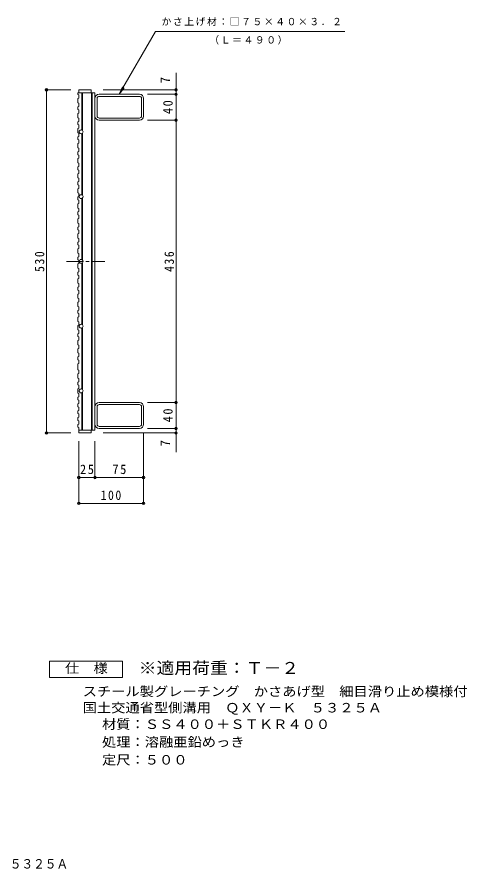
# Model space of a CAD drawing. Units: millimetres, scale not verified, with parts at other scales. Extents: x -569 to 819, y -690 to 666.
# Drawn here: x 125 to 819, y -690 to 629 of the extents above; entities that cross this region are included whole.
import ezdxf
from ezdxf.enums import TextEntityAlignment as Align

# ---------------------------------------------------------------- set-up
doc = ezdxf.new("R2010")
doc.units = ezdxf.units.MM
doc.header["$LTSCALE"] = 5
doc.header["$PDMODE"] = 32
doc.header["$PDSIZE"] = 4
doc.linetypes.add('CHAIN1', pattern=[8, 5, -1, 1, -1])
for name, color, linetype, lineweight in [('A-1_ピット', 2, 'Continuous', 9), ('A-2_蓋', 3, 'Continuous', 9), ('A-4_寸法', 7, 'Continuous', 9), ('A-5_仕様文', 7, 'Continuous', 9), ('F-4_F-4ﾚｲﾔ', 2, 'Continuous', 9)]:
    doc.layers.add(name, color=color, linetype=linetype, lineweight=lineweight)
doc.layers.add('F-5_F-5ﾚｲﾔ', color=2, linetype='Continuous')
doc.styles.add('ＭＳ ゴシック', font='')
doc.styles.get('ＭＳ ゴシック').set_extended_font_data('MS Gothic')

msp = doc.modelspace()

# ---------------------------------------------------------------- linework, layer by layer
at = {"layer": 'A-1_ピット'}
for p, q in [((248.552, 475.654), (248.552, 502.854)), ((313.952, 509.254), (251.752, 509.254)), ((313.952, 506.054), (251.752, 506.054)), ((317.152, 475.654), (317.152, 502.854)), ((320.352, 475.654), (320.352, 502.854)), ((251.752, 472.454), (313.952, 472.454)), ((313.952, 469.254), (251.752, 469.254)), ((248.552, 26.853), (248.552, -0.346)), ((313.952, 33.253), (251.752, 33.253)), ((251.752, 30.053), (313.952, 30.053)), ((317.152, 26.853), (317.152, -0.346)), ((320.352, 26.853), (320.352, -0.347)), ((313.952, -3.547), (251.752, -3.547)), ((313.952, -6.747), (251.752, -6.747))]:
    msp.add_line(p, q, dxfattribs=at)
for centre, radius, start, end in [((251.752, 502.854), 6.4, 90, 180), ((251.752, 502.854), 3.2, 90, 180), ((313.952, 502.854), 6.4, 0, 90), ((313.952, 502.854), 3.2, 0, 90), ((251.752, 475.654), 6.4, 180, 270), ((251.752, 475.654), 3.2, 180, 270), ((313.952, 475.654), 6.4, 270, 0), ((313.952, 475.654), 3.2, 270, 0), ((251.752, 26.853), 6.4, 90, 180), ((251.752, 26.853), 3.2, 90, 180), ((313.952, 26.853), 6.4, 0, 90), ((313.952, 26.853), 3.2, 0, 90), ((251.752, -0.347), 6.4, 180, 270), ((251.752, -0.346), 3.2, 180, 270), ((313.952, -0.346), 3.2, 270, 0), ((313.952, -0.347), 6.4, 270, 0)]:
    msp.add_arc(centre, radius, start, end, dxfattribs=at)
at = {"layer": 'A-2_蓋'}
for p, q in [((220.352, 516.254), (239.352, 516.254)), ((220.352, 516.254), (220.352, 511.754)), ((239.352, 516.254), (239.352, 511.754)), ((218.852, 508.918), (218.852, 511.754)), ((220.352, 511.754), (218.852, 511.754)), ((218.852, 502.782), (220.352, 503.294)), ((220.352, 511.754), (245.352, 511.754)), ((224.852, 511.754), (224.852, 454.082)), ((225.852, 511.754), (225.852, 453.489)), ((239.852, 511.754), (239.852, -9.246)), ((240.852, 511.754), (240.852, -9.246)), ((245.352, 511.754), (245.352, -9.246)), ((218.852, 490.099), (220.352, 490.611)), ((220.352, 495.724), (220.352, 490.611)), ((218.852, 479.556), (220.352, 480.067)), ((218.852, 466.873), (220.352, 467.384)), ((220.352, 472.497), (220.352, 467.384)), ((218.852, 456.329), (220.352, 456.841)), ((220.352, 449.271), (220.352, 444.158)), ((224.852, 448.425), (224.852, 354.082)), ((225.852, 449.018), (225.852, 353.489)), ((218.852, 443.646), (220.352, 444.158)), ((218.852, 433.103), (220.352, 433.615)), ((220.352, 426.045), (220.352, 420.931)), ((218.852, 420.42), (220.352, 420.931)), ((218.852, 409.877), (220.352, 410.388)), ((220.352, 415.501), (220.352, 410.388)), ((218.852, 397.194), (220.352, 397.705)), ((220.352, 402.818), (220.352, 397.705)), ((218.852, 386.65), (220.352, 387.162)), ((220.352, 392.275), (220.352, 387.162)), ((218.852, 373.967), (220.352, 374.478)), ((220.352, 379.592), (220.352, 374.478)), ((218.852, 363.424), (220.352, 363.935)), ((220.352, 369.048), (220.352, 363.935)), ((220.352, 356.365), (220.352, 351.252)), ((218.852, 350.741), (220.352, 351.252)), ((220.352, 345.822), (220.352, 340.709)), ((224.852, 348.425), (224.852, 254.082)), ((225.852, 349.017), (225.852, 253.49)), ((218.852, 340.197), (220.352, 340.709)), ((220.352, 333.139), (220.352, 328.026)), ((218.852, 327.514), (220.352, 328.026)), ((218.852, 316.971), (220.352, 317.482)), ((220.352, 322.596), (220.352, 317.482)), ((218.852, 304.288), (220.352, 304.799)), ((220.352, 309.912), (220.352, 304.799)), ((218.852, 293.745), (220.352, 294.256)), ((220.352, 299.369), (220.352, 294.256)), ((218.852, 281.061), (220.352, 281.573)), ((220.352, 286.686), (220.352, 281.573)), ((218.852, 270.518), (220.352, 271.03)), ((220.352, 276.143), (220.352, 271.03)), ((218.852, 257.835), (220.352, 258.346)), ((220.352, 263.46), (220.352, 258.346)), ((220.352, 252.916), (220.352, 247.803)), ((218.852, 247.292), (220.352, 247.803)), ((220.352, 240.233), (220.352, 235.12)), ((224.852, 248.425), (224.852, 154.082)), ((225.852, 249.018), (225.852, 153.489)), ((218.852, 234.609), (220.352, 235.12)), ((218.852, 224.065), (220.352, 224.577)), ((220.352, 229.69), (220.352, 224.577)), ((218.852, 211.382), (220.352, 211.893)), ((220.352, 217.007), (220.352, 211.893)), ((218.852, 200.839), (220.352, 201.35)), ((220.352, 206.463), (220.352, 201.35)), ((218.852, 188.156), (220.352, 188.667)), ((220.352, 193.78), (220.352, 188.667)), ((218.852, 175.473), (220.352, 175.984)), ((220.352, 181.097), (220.352, 175.984)), ((218.852, 164.929), (220.352, 165.441)), ((220.352, 170.554), (220.352, 165.441)), ((218.852, 152.246), (220.352, 152.758)), ((220.352, 145.188), (220.352, 140.074)), ((224.852, 148.425), (224.852, 54.082)), ((225.852, 149.018), (225.852, 53.489)), ((218.852, 139.563), (220.352, 140.074)), ((220.352, 134.644), (220.352, 129.531)), ((218.852, 129.02), (220.352, 129.531)), ((218.852, 116.337), (220.352, 116.848)), ((220.352, 109.278), (220.352, 104.165)), ((218.852, 103.653), (220.352, 104.165)), ((218.852, 93.11), (220.352, 93.622)), ((220.352, 98.735), (220.352, 93.622)), ((218.852, 77.612), (220.352, 78.124)), ((220.352, 70.554), (220.352, 65.441)), ((218.852, 64.929), (220.352, 65.441)), ((218.852, 54.386), (220.352, 54.897)), ((218.852, 54.386), (218.852, 47.839)), ((220.352, 60.011), (220.352, 54.897)), ((218.852, 47.839), (220.352, 47.327)), ((218.852, 41.703), (220.352, 42.214)), ((220.352, 47.327), (220.352, 42.214)), ((224.852, 48.425), (224.852, -9.246)), ((225.852, 49.017), (225.852, -9.246)), ((218.852, 31.16), (220.352, 31.671)), ((220.352, 36.784), (220.352, 31.671)), ((218.852, 20.616), (220.352, 21.128)), ((220.352, 26.241), (220.352, 21.128)), ((220.352, 15.698), (220.352, 10.585)), ((218.852, 10.073), (220.352, 10.585)), ((218.852, -0.47), (220.352, 0.041)), ((220.352, 5.155), (220.352, 0.041)), ((218.852, -0.47), (218.852, -4.877)), ((218.852, -4.877), (220.352, -5.389)), ((220.352, -5.389), (220.352, -13.747)), ((220.352, -9.246), (245.352, -9.246)), ((239.352, -9.246), (239.352, -13.747)), ((220.352, -13.747), (239.352, -13.747))]:
    msp.add_line(p, q, dxfattribs=at)
at = {"layer": 'A-2_蓋', "linetype": 'CHAIN1'}
msp.add_line((201.382, 251.254), (260.354, 251.254), dxfattribs=at)
at = {"layer": 'A-2_蓋'}
for points in [[(218.852, 508.918), (220.352, 508.407), (220.352, 503.294)], [(218.852, 502.782), (218.852, 496.235), (220.352, 495.724)], [(218.852, 490.099), (218.852, 485.692), (220.352, 485.18), (220.352, 480.067)], [(218.852, 479.556), (218.852, 473.009), (220.352, 472.497)], [(218.852, 466.873), (218.852, 462.465), (220.352, 461.954), (220.352, 456.841)], [(218.852, 456.329), (218.852, 449.782), (220.352, 449.271)], [(218.852, 443.646), (218.852, 439.239), (220.352, 438.728), (220.352, 433.615)], [(218.852, 433.103), (218.852, 426.556), (220.352, 426.045)], [(218.852, 420.42), (218.852, 416.013), (220.352, 415.501)], [(218.852, 409.877), (218.852, 403.329), (220.352, 402.818)], [(218.852, 397.194), (218.852, 392.786), (220.352, 392.275)], [(218.852, 386.65), (218.852, 380.103), (220.352, 379.592)], [(218.852, 373.967), (218.852, 369.56), (220.352, 369.048)], [(218.852, 363.424), (218.852, 356.876), (220.352, 356.365)], [(218.852, 350.741), (218.852, 346.333), (220.352, 345.822)], [(218.852, 340.197), (218.852, 333.65), (220.352, 333.139)], [(218.852, 327.514), (218.852, 323.107), (220.352, 322.596)], [(218.852, 316.971), (218.852, 310.424), (220.352, 309.912)], [(218.852, 304.288), (218.852, 299.88), (220.352, 299.369)], [(218.852, 293.745), (218.852, 287.197), (220.352, 286.686)], [(218.852, 281.061), (218.852, 276.654), (220.352, 276.143)], [(218.852, 270.518), (218.852, 263.971), (220.352, 263.46)], [(218.852, 257.835), (218.852, 253.428), (220.352, 252.916)], [(218.852, 247.292), (218.852, 240.744), (220.352, 240.233)], [(218.852, 234.609), (218.852, 230.201), (220.352, 229.69)], [(218.852, 224.065), (218.852, 217.518), (220.352, 217.007)], [(218.852, 211.382), (218.852, 206.975), (220.352, 206.463)], [(218.852, 200.839), (218.852, 194.291), (220.352, 193.78)], [(218.852, 188.156), (218.852, 181.608), (220.352, 181.097)], [(218.852, 175.473), (218.852, 171.065), (220.352, 170.554)], [(218.852, 164.929), (218.852, 158.382), (220.352, 157.871), (220.352, 152.758)], [(218.852, 152.246), (218.852, 145.699), (220.352, 145.188)], [(218.852, 139.563), (218.852, 135.156), (220.352, 134.644)], [(218.852, 129.02), (218.852, 122.472), (220.352, 121.961), (220.352, 116.848)], [(218.852, 116.337), (218.852, 109.789), (220.352, 109.278)], [(218.852, 103.653), (218.852, 99.246), (220.352, 98.735)], [(218.852, 93.11), (218.852, 83.748), (220.352, 83.237), (220.352, 78.124)], [(218.852, 77.612), (218.852, 71.065), (220.352, 70.554)], [(218.852, 64.929), (218.852, 60.522), (220.352, 60.011)], [(218.852, 41.703), (218.852, 37.295), (220.352, 36.784)], [(218.852, 31.16), (218.852, 26.752), (220.352, 26.241)], [(218.852, 20.616), (218.852, 16.209), (220.352, 15.698)], [(218.852, 10.073), (218.852, 5.666), (220.352, 5.155)]]:
    msp.add_lwpolyline(points, dxfattribs=at)
for centre in [(223.852, 451.254), (223.852, 351.253), (223.852, 251.254), (223.852, 151.254), (223.852, 51.253)]:
    msp.add_circle(centre, 3, dxfattribs=at)
at = {"layer": 'A-4_寸法'}
for p, q in [((370.352, -43.172), (370.352, 542.53)), ((207.852, 516.254), (168.852, 516.254)), ((170.352, -13.747), (170.352, 516.254)), ((257.852, 516.254), (371.852, 516.254)), ((326.452, 509.254), (371.852, 509.254)), ((326.452, 469.254), (371.852, 469.254)), ((326.452, 33.253), (371.852, 33.253)), ((320.352, -12.847), (320.352, -123.895)), ((326.452, -6.747), (371.852, -6.747)), ((207.852, -13.747), (168.852, -13.747)), ((220.352, -26.247), (220.352, -123.895)), ((245.352, -26.247), (245.352, -83.895)), ((257.852, -13.747), (371.852, -13.747)), ((220.352, -82.395), (320.352, -82.395)), ((220.352, -122.395), (320.352, -122.395))]:
    msp.add_line(p, q, dxfattribs=at)
for p in [(170.352, 516.254), (370.352, 516.254), (370.352, 509.254), (370.352, 469.254), (370.352, 33.253), (170.352, -13.747), (370.352, -6.747), (370.352, -13.747), (220.352, -82.395), (245.352, -82.395), (320.352, -82.395), (220.352, -122.395), (320.352, -122.395)]:
    msp.add_point(p, dxfattribs=at)
at = {"layer": 'A-5_仕様文'}
for p, q in [((282.852, 509.254), (338.855, 606.254)), ((338.855, 606.254), (630.729, 606.254)), ((282.852, 509.254), (287.636, 520.802)), ((282.852, 509.254), (290.462, 519.171))]:
    msp.add_line(p, q, dxfattribs=at)
at = {"layer": 'F-4_F-4ﾚｲﾔ'}
msp.add_lwpolyline([(175.292, -391.212), (175.292, -366.211), (287.792, -366.211), (287.792, -391.212)], close=True, dxfattribs=at)

# ---------------------------------------------------------------- texts
at = {"layer": 'A-4_寸法', "color": 2, "style": 'ＭＳ ゴシック'}
for p in [(365.352, 526.26), (365.352, -34.638)]:
    msp.add_text('7', height=14.66, rotation=90, dxfattribs=at).set_placement(p, align=Align.BOTTOM_LEFT)
at = {"layer": 'A-4_寸法', "color": 2, "char_height": 14.66, "attachment_point": 7, "rotation": 90, "style": 'ＭＳ ゴシック'}
for s, insert in [('\\T1.27;\\W0.95;40', (365.352, 478.629)), ('\\T1.27;\\W0.9;530', (167.352, 235.004)), ('\\T1.27;\\W0.9;436', (367.352, 235.004)), ('\\T1.27;\\W0.95;40', (365.352, 2.628))]:
    msp.add_mtext(s, dxfattribs=dict(at, insert=insert))
at = {"layer": 'A-4_寸法', "color": 2, "char_height": 14.66, "attachment_point": 7, "style": 'ＭＳ ゴシック'}
for s, insert in [('\\T1.27;\\W0.95;25', (222.227, -77.395)), ('\\T1.27;\\W0.95;75', (272.227, -77.395)), ('\\T1.27;\\W0.9;100', (254.102, -117.395))]:
    msp.add_mtext(s, dxfattribs=dict(at, insert=insert))
at = {"layer": 'A-5_仕様文', "char_height": 11, "attachment_point": 7, "style": 'ＭＳ ゴシック'}
for s, insert in [('\\T1.17;かさ上げ材：□７５×４０×３．２', (348.041, 614.728)), ('\\T1.17;（Ｌ＝４９０）', (421.859, 586.181))]:
    msp.add_mtext(s, dxfattribs=dict(at, insert=insert))
at = {"layer": 'F-4_F-4ﾚｲﾔ', "style": 'ＭＳ ゴシック', "width": 1.1}
for s, p in [('仕\u3000様', (199.042, -388.712)), ('スチール製グレーチング\u3000かさあげ型\u3000細目滑り止め模様付', (226.337, -424.552)), ('国土交通省型側溝用\u3000ＱＸＹ－Ｋ\u3000５３２５Ａ', (226.337, -449.696)), ('材質：ＳＳ４００＋ＳＴＫＲ４００', (256.193, -475.171)), ('処理：溶融亜鉛めっき', (256.193, -502.671)), ('定尺：５００', (256.193, -530.172))]:
    msp.add_text(s, height=14.66, dxfattribs=at).set_placement(p, align=Align.BOTTOM_LEFT)
at = {"layer": 'F-5_F-5ﾚｲﾔ', "color": 3, "style": 'ＭＳ ゴシック', "width": 1.1}
msp.add_text('※適用荷重：Ｔ－２', height=18.33, dxfattribs=at).set_placement((312.792, -391.212), align=Align.BOTTOM_LEFT)
at = {"layer": 'F-5_F-5ﾚｲﾔ', "style": 'ＭＳ ゴシック', "width": 0.9}
msp.add_text('国土交通省型側溝用\u3000ＱＸＹ－Ｋ\u3000５３２５Ａ', height=14.66, dxfattribs=at).set_placement((-173.98, -690.751), align=Align.BOTTOM_LEFT)

doc.saveas('drawing.dxf')
